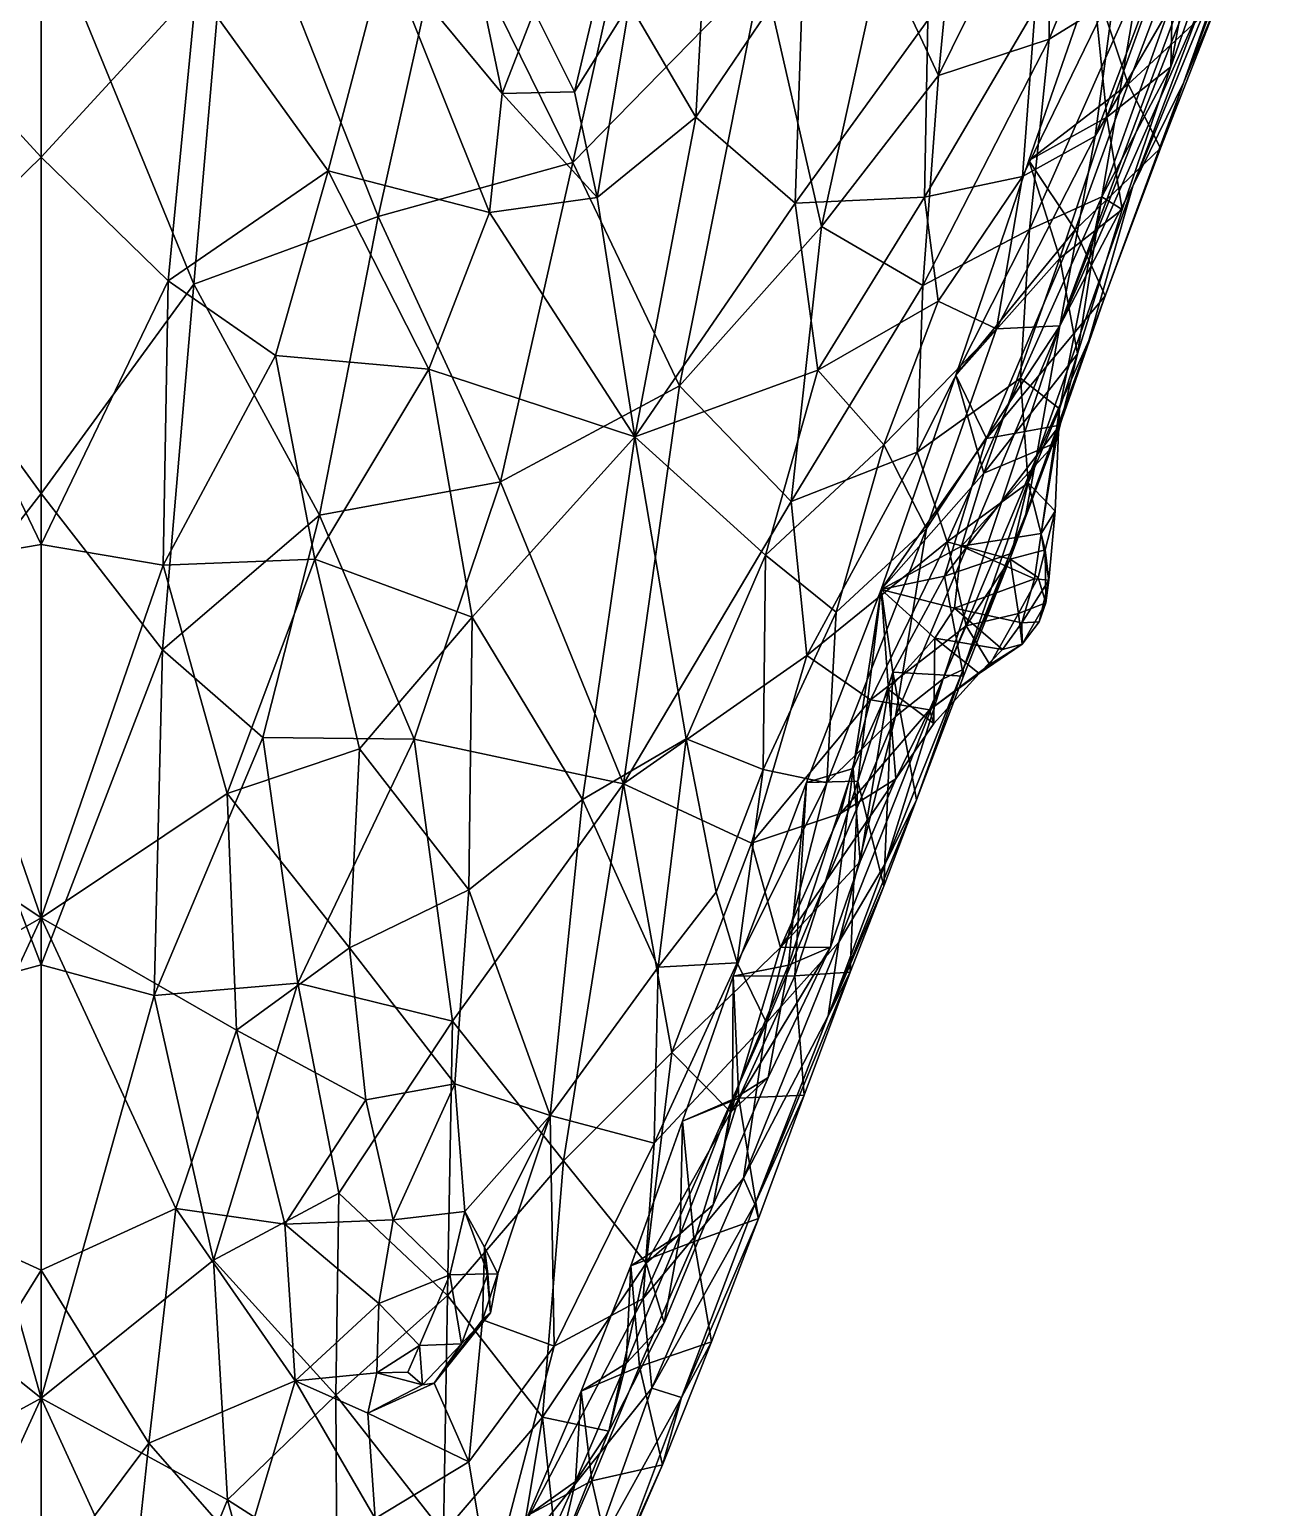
# Model space of a CAD drawing. Extents: x -4.1 to 4.1, y -5.2 to 11.9.
# Drawn here: x -0.008 to 0.82, y -4.695 to -3.7 of the extents above; entities that cross this region are included whole.
import ezdxf

# ---------------------------------------------------------------- set-up
doc = ezdxf.new("R2010")
doc.units = 0
doc.layers.add('HUMPBACK$LWO', color=1, linetype='CONTINUOUS')

msp = doc.modelspace()

# ---------------------------------------------------------------- linework, layer by layer
at = {"layer": 'HUMPBACK$LWO'}
for points in [[(0.67812, -3.70666, 0.85157), (0.7766, -3.46648, 0.85129), (0.6773, -3.58208, 0.91598)], [(0.7766, -3.46648, 0.85129), (0.67812, -3.70666, 0.85157), (0.73794, -3.66986, 0.77293)], [(-0.10444, -3.67224, -0.19242), (0, -3.50607, -0.25812), (0, -3.78607, -0.18686)], [(0, -3.50607, -0.25812), (0.10444, -3.67224, -0.19242), (0, -3.78607, -0.18686)], [(0.44044, -3.75915, -0.08439), (0.39585, -3.68321, -0.11628), (0.45369, -3.5158, -0.17212)], [(0.44044, -3.75915, -0.08439), (0.45369, -3.5158, -0.17212), (0.51294, -3.65226, -0.07623)], [(0.27313, -3.61767, 1.09749), (0.35767, -3.78983, 1.03759), (0.412, -3.54658, 1.08757)], [(0.412, -3.54658, 1.08757), (0.35767, -3.78983, 1.03759), (0.48538, -3.65899, 1.0302)], [(-0.10274, -3.87161, 1.07172), (0, -3.62094, 1.14264), (-0.1284, -3.57742, 1.12848)], [(0, -3.62094, 1.14264), (0.10274, -3.87161, 1.07172), (0.1284, -3.57742, 1.12848)], [(0.1284, -3.57742, 1.12848), (0.10274, -3.87161, 1.07172), (0.2268, -3.82615, 1.05882)], [(0.27313, -3.61767, 1.09749), (0.1284, -3.57742, 1.12848), (0.2268, -3.82615, 1.05882)], [(0.67812, -3.70666, 0.85157), (0.6773, -3.58208, 0.91598), (0.60374, -3.73127, 0.92451)], [(0.60374, -3.73127, 0.92451), (0.6773, -3.58208, 0.91598), (0.61308, -3.63356, 0.95896)], [(0.70917, -3.77192, 0.22349), (0.72257, -3.67098, 0.15898), (0.77643, -3.59372, 0.23572)], [(0.70917, -3.77192, 0.22349), (0.77643, -3.59372, 0.23572), (0.77484, -3.65871, 0.29071)], [(0.76882, -3.7357, 0.47616), (0.80473, -3.63406, 0.44864), (0.81963, -3.59985, 0.50659)], [(0.76882, -3.7357, 0.47616), (0.81963, -3.59985, 0.50659), (0.79164, -3.68145, 0.53129)], [(0.27313, -3.61767, 1.09749), (0.2268, -3.82615, 1.05882), (0.35767, -3.78983, 1.03759)], [(0.77804, -3.61339, 0.55823), (0.70742, -3.66475, 0.57026), (0.73138, -3.7371, 0.55131)], [(0.77804, -3.61339, 0.55823), (0.73138, -3.7371, 0.55131), (0.79164, -3.68145, 0.53129)], [(0, -4.01236, 1.04804), (0, -3.62094, 1.14264), (-0.10274, -3.87161, 1.07172)], [(0, -3.62094, 1.14264), (0, -4.01236, 1.04804), (0.10274, -3.87161, 1.07172)], [(0.61308, -3.63356, 0.95896), (0.56526, -3.64939, 0.98896), (0.60374, -3.73127, 0.92451)], [(0.71693, -3.7593, 0.59642), (0.70742, -3.66475, 0.57026), (0.76207, -3.63511, 0.60124)], [(0.77587, -3.63858, 0.69281), (0.71368, -3.81284, 0.70698), (0.75992, -3.72539, 0.63111)], [(0.77587, -3.63858, 0.69281), (0.73794, -3.66986, 0.77293), (0.71368, -3.81284, 0.70698)], [(0.71693, -3.7593, 0.59642), (0.76207, -3.63511, 0.60124), (0.75992, -3.72539, 0.63111)], [(0.73449, -3.80561, 0.40055), (0.78094, -3.68287, 0.38438), (0.80473, -3.63406, 0.44864)], [(0.76882, -3.7357, 0.47616), (0.73449, -3.80561, 0.40055), (0.80473, -3.63406, 0.44864)], [(0.76207, -3.63511, 0.60124), (0.78832, -3.64541, 0.63358), (0.75992, -3.72539, 0.63111)], [(0.77587, -3.63858, 0.69281), (0.75992, -3.72539, 0.63111), (0.78832, -3.64541, 0.63358)], [(0.19311, -3.79526, -0.13862), (0.10444, -3.67224, -0.19242), (0.23172, -3.64849, -0.18539)], [(0.23172, -3.64849, -0.18539), (0.30166, -3.82343, -0.10589), (0.19311, -3.79526, -0.13862)], [(0.30166, -3.82343, -0.10589), (0.23172, -3.64849, -0.18539), (0.31021, -3.74331, -0.15834)], [(0.31021, -3.74331, -0.15834), (0.23172, -3.64849, -0.18539), (0.29075, -3.64999, -0.20467)], [(0.31021, -3.74331, -0.15834), (0.29075, -3.64999, -0.20467), (0.33176, -3.68781, -0.19474)], [(0.35882, -3.74222, -0.13959), (0.33176, -3.68781, -0.19474), (0.37973, -3.65433, -0.1955)], [(0.42942, -3.93996, 0.96271), (0.48538, -3.65899, 1.0302), (0.35767, -3.78983, 1.03759)], [(0.37973, -3.65433, -0.1955), (0.39585, -3.68321, -0.11628), (0.35882, -3.74222, -0.13959)], [(0.42942, -3.93996, 0.96271), (0.52498, -3.83279, 0.94832), (0.48538, -3.65899, 1.0302)], [(0.44044, -3.75915, -0.08439), (0.51294, -3.65226, -0.07623), (0.50721, -3.8172, -0.00711)], [(0.56526, -3.64939, 0.98896), (0.48538, -3.65899, 1.0302), (0.52498, -3.83279, 0.94832)], [(0.50721, -3.8172, -0.00711), (0.51294, -3.65226, -0.07623), (0.5965, -3.69392, -0.00079)], [(0.56526, -3.64939, 0.98896), (0.52498, -3.83279, 0.94832), (0.60374, -3.73127, 0.92451)], [(0.68536, -3.8996, 0.30333), (0.77484, -3.65871, 0.29071), (0.78127, -3.65563, 0.34277)], [(0.68536, -3.8996, 0.30333), (0.78127, -3.65563, 0.34277), (0.78094, -3.68287, 0.38438)], [(0.68536, -3.8996, 0.30333), (0.70917, -3.77192, 0.22349), (0.77484, -3.65871, 0.29071)], [(0.73138, -3.7371, 0.55131), (0.70742, -3.66475, 0.57026), (0.66442, -3.78829, 0.56645)], [(0.70742, -3.66475, 0.57026), (0.71693, -3.7593, 0.59642), (0.66442, -3.78829, 0.56645)], [(0, -3.78607, -0.18686), (-0.08548, -3.86925, -0.15193), (-0.10444, -3.67224, -0.19242)], [(0.08548, -3.86925, -0.15193), (0, -3.78607, -0.18686), (0.10444, -3.67224, -0.19242)], [(0.08548, -3.86925, -0.15193), (0.10444, -3.67224, -0.19242), (0.19311, -3.79526, -0.13862)], [(0.66024, -3.79924, 0.14068), (0.66872, -3.68641, 0.0783), (0.72257, -3.67098, 0.15898)], [(0.72257, -3.67098, 0.15898), (0.70917, -3.77192, 0.22349), (0.66024, -3.79924, 0.14068)], [(0.67812, -3.70666, 0.85157), (0.66491, -3.83476, 0.78865), (0.73794, -3.66986, 0.77293)], [(0.73794, -3.66986, 0.77293), (0.66491, -3.83476, 0.78865), (0.71368, -3.81284, 0.70698)], [(0.35882, -3.74222, -0.13959), (0.31021, -3.74331, -0.15834), (0.33176, -3.68781, -0.19474)], [(0.37405, -3.81327, -0.10363), (0.35882, -3.74222, -0.13959), (0.39585, -3.68321, -0.11628)], [(0.37405, -3.81327, -0.10363), (0.39585, -3.68321, -0.11628), (0.44044, -3.75915, -0.08439)], [(0.59418, -3.81304, 0.06464), (0.5965, -3.69392, -0.00079), (0.66872, -3.68641, 0.0783)], [(0.59418, -3.81304, 0.06464), (0.66872, -3.68641, 0.0783), (0.66024, -3.79924, 0.14068)], [(0.73449, -3.80561, 0.40055), (0.68536, -3.8996, 0.30333), (0.78094, -3.68287, 0.38438)], [(0.73138, -3.7371, 0.55131), (0.75303, -3.78008, 0.52319), (0.79164, -3.68145, 0.53129)], [(0.79164, -3.68145, 0.53129), (0.75303, -3.78008, 0.52319), (0.76882, -3.7357, 0.47616)], [(0.59418, -3.81304, 0.06464), (0.50721, -3.8172, -0.00711), (0.5965, -3.69392, -0.00079)], [(0.59325, -3.87253, 0.8662), (0.67812, -3.70666, 0.85157), (0.60374, -3.73127, 0.92451)], [(0.67812, -3.70666, 0.85157), (0.59325, -3.87253, 0.8662), (0.66491, -3.83476, 0.78865)], [(0.72726, -3.82147, 0.63372), (0.75992, -3.72539, 0.63111), (0.71368, -3.81284, 0.70698)], [(0.72726, -3.82147, 0.63372), (0.71693, -3.7593, 0.59642), (0.75992, -3.72539, 0.63111)], [(0.60374, -3.73127, 0.92451), (0.52498, -3.83279, 0.94832), (0.59325, -3.87253, 0.8662)], [(0.69558, -3.83508, 0.54549), (0.73138, -3.7371, 0.55131), (0.66442, -3.78829, 0.56645)], [(0.73138, -3.7371, 0.55131), (0.69558, -3.83508, 0.54549), (0.75303, -3.78008, 0.52319)], [(0.76882, -3.7357, 0.47616), (0.71582, -3.87935, 0.51601), (0.70489, -3.90952, 0.44698)], [(0.70489, -3.90952, 0.44698), (0.73449, -3.80561, 0.40055), (0.76882, -3.7357, 0.47616)], [(0.75303, -3.78008, 0.52319), (0.71582, -3.87935, 0.51601), (0.76882, -3.7357, 0.47616)], [(0.30166, -3.82343, -0.10589), (0.31021, -3.74331, -0.15834), (0.37405, -3.81327, -0.10363)], [(0.37405, -3.81327, -0.10363), (0.31021, -3.74331, -0.15834), (0.35882, -3.74222, -0.13959)], [(0.39941, -3.97435, -0.00903), (0.37405, -3.81327, -0.10363), (0.44044, -3.75915, -0.08439)], [(0.39941, -3.97435, -0.00903), (0.44044, -3.75915, -0.08439), (0.50721, -3.8172, -0.00711)], [(0.71693, -3.7593, 0.59642), (0.68535, -3.85402, 0.59879), (0.66442, -3.78829, 0.56645)], [(0.68535, -3.85402, 0.59879), (0.71693, -3.7593, 0.59642), (0.72726, -3.82147, 0.63372)], [(0.70917, -3.77192, 0.22349), (0.68536, -3.8996, 0.30333), (0.64284, -3.90159, 0.1934)], [(0.70917, -3.77192, 0.22349), (0.64284, -3.90159, 0.1934), (0.66024, -3.79924, 0.14068)], [(0, -4.04687, -0.14448), (-0.08548, -3.86925, -0.15193), (0, -3.78607, -0.18686)], [(0.08548, -3.86925, -0.15193), (0, -4.04687, -0.14448), (0, -3.78607, -0.18686)], [(0.61543, -3.93293, 0.56097), (0.69558, -3.83508, 0.54549), (0.66442, -3.78829, 0.56645)], [(0.68535, -3.85402, 0.59879), (0.61543, -3.93293, 0.56097), (0.66442, -3.78829, 0.56645)], [(0.75303, -3.78008, 0.52319), (0.69558, -3.83508, 0.54549), (0.71582, -3.87935, 0.51601)], [(0.15766, -3.9196, -0.12368), (0.08548, -3.86925, -0.15193), (0.19311, -3.79526, -0.13862)], [(0.19311, -3.79526, -0.13862), (0.2609, -3.92873, -0.08409), (0.15766, -3.9196, -0.12368)], [(0.30166, -3.82343, -0.10589), (0.2609, -3.92873, -0.08409), (0.19311, -3.79526, -0.13862)], [(0.30902, -4.0045, 0.9856), (0.35767, -3.78983, 1.03759), (0.2268, -3.82615, 1.05882)], [(0.42942, -3.93996, 0.96271), (0.35767, -3.78983, 1.03759), (0.30902, -4.0045, 0.9856)], [(0.60344, -3.88297, 0.11718), (0.59418, -3.81304, 0.06464), (0.66024, -3.79924, 0.14068)], [(0.66024, -3.79924, 0.14068), (0.64284, -3.90159, 0.1934), (0.60344, -3.88297, 0.11718)], [(0.66944, -3.98868, 0.37927), (0.68536, -3.8996, 0.30333), (0.73449, -3.80561, 0.40055)], [(0.66944, -3.98868, 0.37927), (0.73449, -3.80561, 0.40055), (0.70489, -3.90952, 0.44698)], [(0.39941, -3.97435, -0.00903), (0.30166, -3.82343, -0.10589), (0.37405, -3.81327, -0.10363)], [(0.52257, -3.92943, 0.06106), (0.39941, -3.97435, -0.00903), (0.50721, -3.8172, -0.00711)], [(0.52257, -3.92943, 0.06106), (0.50721, -3.8172, -0.00711), (0.59418, -3.81304, 0.06464)], [(0.60344, -3.88297, 0.11718), (0.52257, -3.92943, 0.06106), (0.59418, -3.81304, 0.06464)], [(0.65895, -3.93496, 0.74335), (0.71368, -3.81284, 0.70698), (0.66491, -3.83476, 0.78865)], [(0.71368, -3.81284, 0.70698), (0.65895, -3.93496, 0.74335), (0.68504, -3.95558, 0.6918)], [(0.71368, -3.81284, 0.70698), (0.68504, -3.95558, 0.6918), (0.69728, -3.91837, 0.63533)], [(0.69728, -3.91837, 0.63533), (0.72726, -3.82147, 0.63372), (0.71368, -3.81284, 0.70698)], [(0.18733, -4.02705, 1.01356), (0.2268, -3.82615, 1.05882), (0.10274, -3.87161, 1.07172)], [(0.18733, -4.02705, 1.01356), (0.30902, -4.0045, 0.9856), (0.2268, -3.82615, 1.05882)], [(0.30166, -3.82343, -0.10589), (0.39941, -3.97435, -0.00903), (0.2609, -3.92873, -0.08409)], [(0.68535, -3.85402, 0.59879), (0.72726, -3.82147, 0.63372), (0.69728, -3.91837, 0.63533)], [(0.50465, -4.01791, 0.87814), (0.52498, -3.83279, 0.94832), (0.42942, -3.93996, 0.96271)], [(0.50465, -4.01791, 0.87814), (0.59325, -3.87253, 0.8662), (0.52498, -3.83279, 0.94832)], [(0.65895, -3.93496, 0.74335), (0.66491, -3.83476, 0.78865), (0.58931, -3.98474, 0.80434)], [(0.58931, -3.98474, 0.80434), (0.66491, -3.83476, 0.78865), (0.59325, -3.87253, 0.8662)], [(0.69558, -3.83508, 0.54549), (0.61543, -3.93293, 0.56097), (0.63609, -3.97537, 0.5453)], [(0.69558, -3.83508, 0.54549), (0.63609, -3.97537, 0.5453), (0.71582, -3.87935, 0.51601)], [(0.63411, -3.99873, 0.59465), (0.61543, -3.93293, 0.56097), (0.68535, -3.85402, 0.59879)], [(0.63411, -3.99873, 0.59465), (0.68535, -3.85402, 0.59879), (0.69728, -3.91837, 0.63533)], [(-0.10274, -3.87161, 1.07172), (-0.08174, -4.1177, 1.00488), (0, -4.01236, 1.04804)], [(0, -4.04687, -0.14448), (-0.08204, -4.06065, -0.1248), (-0.08548, -3.86925, -0.15193)], [(0.08204, -4.06065, -0.1248), (0, -4.04687, -0.14448), (0.08548, -3.86925, -0.15193)], [(0.08174, -4.1177, 1.00488), (0.10274, -3.87161, 1.07172), (0, -4.01236, 1.04804)], [(0.18733, -4.02705, 1.01356), (0.10274, -3.87161, 1.07172), (0.08174, -4.1177, 1.00488)], [(0.15766, -3.9196, -0.12368), (0.08204, -4.06065, -0.1248), (0.08548, -3.86925, -0.15193)], [(0.59325, -3.87253, 0.8662), (0.50465, -4.01791, 0.87814), (0.58931, -3.98474, 0.80434)], [(0.56686, -3.97964, 0.1378), (0.52257, -3.92943, 0.06106), (0.60344, -3.88297, 0.11718)], [(0.60344, -3.88297, 0.11718), (0.64284, -3.90159, 0.1934), (0.56686, -3.97964, 0.1378)], [(0.63609, -3.97537, 0.5453), (0.68541, -3.96639, 0.49764), (0.71582, -3.87935, 0.51601)], [(0.71582, -3.87935, 0.51601), (0.68541, -3.96639, 0.49764), (0.70489, -3.90952, 0.44698)], [(0.64284, -3.90159, 0.1934), (0.59568, -4.03595, 0.22022), (0.56686, -3.97964, 0.1378)], [(0.57486, -4.16259, 0.28317), (0.68536, -3.8996, 0.30333), (0.60674, -4.13726, 0.34335)], [(0.68536, -3.8996, 0.30333), (0.57486, -4.16259, 0.28317), (0.59568, -4.03595, 0.22022)], [(0.64284, -3.90159, 0.1934), (0.68536, -3.8996, 0.30333), (0.59568, -4.03595, 0.22022)], [(0.60674, -4.13726, 0.34335), (0.68536, -3.8996, 0.30333), (0.66944, -3.98868, 0.37927)], [(0.68541, -3.96639, 0.49764), (0.65321, -4.05264, 0.47837), (0.70489, -3.90952, 0.44698)], [(0.70489, -3.90952, 0.44698), (0.65321, -4.05264, 0.47837), (0.66237, -4.02638, 0.42755)], [(0.66237, -4.02638, 0.42755), (0.66944, -3.98868, 0.37927), (0.70489, -3.90952, 0.44698)], [(0.18403, -4.05654, -0.09293), (0.08204, -4.06065, -0.1248), (0.15766, -3.9196, -0.12368)], [(0.15766, -3.9196, -0.12368), (0.2609, -3.92873, -0.08409), (0.18403, -4.05654, -0.09293)], [(0.6827, -3.97844, 0.63978), (0.63411, -3.99873, 0.59465), (0.69728, -3.91837, 0.63533)], [(0.6827, -3.97844, 0.63978), (0.69728, -3.91837, 0.63533), (0.68504, -3.95558, 0.6918)], [(0.2609, -3.92873, -0.08409), (0.28996, -4.09571, -0.03377), (0.18403, -4.05654, -0.09293)], [(0.2609, -3.92873, -0.08409), (0.39941, -3.97435, -0.00903), (0.28996, -4.09571, -0.03377)], [(0.48724, -4.05405, 0.09475), (0.39941, -3.97435, -0.00903), (0.52257, -3.92943, 0.06106)], [(0.48724, -4.05405, 0.09475), (0.52257, -3.92943, 0.06106), (0.56686, -3.97964, 0.1378)], [(0.63609, -3.97537, 0.5453), (0.61543, -3.93293, 0.56097), (0.5652, -4.07712, 0.55615)], [(0.61543, -3.93293, 0.56097), (0.63411, -3.99873, 0.59465), (0.5652, -4.07712, 0.55615)], [(0.60948, -4.04489, 0.75353), (0.65895, -3.93496, 0.74335), (0.58931, -3.98474, 0.80434)], [(0.65895, -3.93496, 0.74335), (0.60948, -4.04489, 0.75353), (0.66409, -4.00532, 0.72355)], [(0.65895, -3.93496, 0.74335), (0.66409, -4.00532, 0.72355), (0.68504, -3.95558, 0.6918)], [(0.39172, -4.2079, 0.86557), (0.42942, -3.93996, 0.96271), (0.30902, -4.0045, 0.9856)], [(0.39172, -4.2079, 0.86557), (0.50465, -4.01791, 0.87814), (0.42942, -3.93996, 0.96271)], [(0.68504, -3.95558, 0.6918), (0.66409, -4.00532, 0.72355), (0.68225, -4.0244, 0.69298)], [(0.68504, -3.95558, 0.6918), (0.68225, -4.0244, 0.69298), (0.67275, -4.03935, 0.64238)], [(0.68504, -3.95558, 0.6918), (0.67275, -4.03935, 0.64238), (0.6827, -3.97844, 0.63978)], [(0.68541, -3.96639, 0.49764), (0.6078, -4.06809, 0.53639), (0.65321, -4.05264, 0.47837)], [(0.68541, -3.96639, 0.49764), (0.63609, -3.97537, 0.5453), (0.6078, -4.06809, 0.53639)], [(0.39941, -3.97435, -0.00903), (0.36411, -4.21832, 0.04812), (0.28996, -4.09571, -0.03377)], [(0.36411, -4.21832, 0.04812), (0.39941, -3.97435, -0.00903), (0.43398, -4.17741, 0.09794)], [(0.43398, -4.17741, 0.09794), (0.39941, -3.97435, -0.00903), (0.48724, -4.05405, 0.09475)], [(0.6078, -4.06809, 0.53639), (0.63609, -3.97537, 0.5453), (0.5652, -4.07712, 0.55615)], [(0.53497, -4.09226, 0.16448), (0.48724, -4.05405, 0.09475), (0.56686, -3.97964, 0.1378)], [(0.50465, -4.01791, 0.87814), (0.51509, -4.12151, 0.80594), (0.58931, -3.98474, 0.80434)], [(0.58931, -3.98474, 0.80434), (0.51509, -4.12151, 0.80594), (0.60948, -4.04489, 0.75353)], [(0.56686, -3.97964, 0.1378), (0.59568, -4.03595, 0.22022), (0.53497, -4.09226, 0.16448)], [(0.61917, -4.0479, 0.58567), (0.6827, -3.97844, 0.63978), (0.67275, -4.03935, 0.64238)], [(0.63411, -3.99873, 0.59465), (0.6827, -3.97844, 0.63978), (0.61917, -4.0479, 0.58567)], [(0.60674, -4.13726, 0.34335), (0.66944, -3.98868, 0.37927), (0.62037, -4.13083, 0.40936)], [(0.62037, -4.13083, 0.40936), (0.66944, -3.98868, 0.37927), (0.66237, -4.02638, 0.42755)], [(0.25094, -4.17784, 0.94394), (0.30902, -4.0045, 0.9856), (0.18733, -4.02705, 1.01356)], [(0.25094, -4.17784, 0.94394), (0.39172, -4.2079, 0.86557), (0.30902, -4.0045, 0.9856)], [(0.63411, -3.99873, 0.59465), (0.61917, -4.0479, 0.58567), (0.5652, -4.07712, 0.55615)], [(0.66409, -4.00532, 0.72355), (0.60948, -4.04489, 0.75353), (0.65201, -4.05668, 0.72605)], [(0.66409, -4.00532, 0.72355), (0.65201, -4.05668, 0.72605), (0.6754, -4.05039, 0.70824)], [(0.68225, -4.0244, 0.69298), (0.66409, -4.00532, 0.72355), (0.6754, -4.05039, 0.70824)], [(0, -4.32969, 0.94631), (0, -4.01236, 1.04804), (-0.08174, -4.1177, 1.00488)], [(0, -4.01236, 1.04804), (0, -4.32969, 0.94631), (0.08174, -4.1177, 1.00488)], [(0.14917, -4.17652, 0.97463), (0.18733, -4.02705, 1.01356), (0.08174, -4.1177, 1.00488)], [(0.14917, -4.17652, 0.97463), (0.25094, -4.17784, 0.94394), (0.18733, -4.02705, 1.01356)], [(0.50465, -4.01791, 0.87814), (0.39172, -4.2079, 0.86557), (0.51509, -4.12151, 0.80594)], [(0.66237, -4.02638, 0.42755), (0.65321, -4.05264, 0.47837), (0.62037, -4.13083, 0.40936)], [(0.678, -4.07082, 0.67163), (0.67275, -4.03935, 0.64238), (0.68225, -4.0244, 0.69298)], [(0.6754, -4.05039, 0.70824), (0.678, -4.07082, 0.67163), (0.68225, -4.0244, 0.69298)], [(0.57486, -4.16259, 0.28317), (0.52848, -4.20704, 0.22474), (0.59568, -4.03595, 0.22022)], [(0.59568, -4.03595, 0.22022), (0.52848, -4.20704, 0.22474), (0.53497, -4.09226, 0.16448)], [(0, -4.29801, -0.10927), (-0.08204, -4.06065, -0.1248), (0, -4.04687, -0.14448)], [(0.08204, -4.06065, -0.1248), (0, -4.29801, -0.10927), (0, -4.04687, -0.14448)], [(0.60948, -4.04489, 0.75353), (0.51509, -4.12151, 0.80594), (0.55796, -4.15126, 0.74477)], [(0.55796, -4.15126, 0.74477), (0.6224, -4.10155, 0.72115), (0.60948, -4.04489, 0.75353)], [(0.65201, -4.05668, 0.72605), (0.60948, -4.04489, 0.75353), (0.6224, -4.10155, 0.72115)], [(0.66831, -4.06993, 0.63321), (0.61917, -4.0479, 0.58567), (0.67275, -4.03935, 0.64238)], [(0.66831, -4.06993, 0.63321), (0.67275, -4.03935, 0.64238), (0.678, -4.07082, 0.67163)], [(0.12509, -4.21428, -0.08962), (0.08204, -4.06065, -0.1248), (0.18403, -4.05654, -0.09293)], [(0.21408, -4.18429, -0.05733), (0.12509, -4.21428, -0.08962), (0.18403, -4.05654, -0.09293)], [(0.18403, -4.05654, -0.09293), (0.28996, -4.09571, -0.03377), (0.21408, -4.18429, -0.05733)], [(0.43398, -4.17741, 0.09794), (0.48724, -4.05405, 0.09475), (0.48577, -4.19819, 0.1622)], [(0.48577, -4.19819, 0.1622), (0.48724, -4.05405, 0.09475), (0.53497, -4.09226, 0.16448)], [(0.61917, -4.0479, 0.58567), (0.61445, -4.08957, 0.58971), (0.5652, -4.07712, 0.55615)], [(0.6078, -4.06809, 0.53639), (0.62057, -4.1354, 0.46851), (0.65321, -4.05264, 0.47837)], [(0.66831, -4.06993, 0.63321), (0.61445, -4.08957, 0.58971), (0.61917, -4.0479, 0.58567)], [(0.65321, -4.05264, 0.47837), (0.62057, -4.1354, 0.46851), (0.62037, -4.13083, 0.40936)], [(0.65201, -4.05668, 0.72605), (0.6224, -4.10155, 0.72115), (0.65746, -4.09326, 0.70527)], [(0.6754, -4.05039, 0.70824), (0.65201, -4.05668, 0.72605), (0.67076, -4.06889, 0.71053)], [(0.67076, -4.06889, 0.71053), (0.65201, -4.05668, 0.72605), (0.65746, -4.09326, 0.70527)], [(0.67076, -4.06889, 0.71053), (0.67588, -4.086, 0.69223), (0.6754, -4.05039, 0.70824)], [(0.67588, -4.086, 0.69223), (0.678, -4.07082, 0.67163), (0.6754, -4.05039, 0.70824)], [(0, -4.29801, -0.10927), (-0.12509, -4.21428, -0.08962), (-0.08204, -4.06065, -0.1248)], [(0.12509, -4.21428, -0.08962), (0, -4.29801, -0.10927), (0.08204, -4.06065, -0.1248)], [(0.57302, -4.13267, 0.52262), (0.6078, -4.06809, 0.53639), (0.5652, -4.07712, 0.55615)], [(0.62057, -4.1354, 0.46851), (0.6078, -4.06809, 0.53639), (0.57302, -4.13267, 0.52262)], [(0.61445, -4.08957, 0.58971), (0.66831, -4.06993, 0.63321), (0.65976, -4.09951, 0.62613)], [(0.65746, -4.09326, 0.70527), (0.67588, -4.086, 0.69223), (0.67076, -4.06889, 0.71053)], [(0.65976, -4.09951, 0.62613), (0.66831, -4.06993, 0.63321), (0.678, -4.07082, 0.67163)], [(0.67133, -4.0989, 0.66621), (0.65976, -4.09951, 0.62613), (0.678, -4.07082, 0.67163)], [(0.67588, -4.086, 0.69223), (0.67133, -4.0989, 0.66621), (0.678, -4.07082, 0.67163)], [(0.51484, -4.20693, 0.5473), (0.5494, -4.2061, 0.53022), (0.5652, -4.07712, 0.55615)], [(0.54619, -4.19755, 0.57238), (0.51484, -4.20693, 0.5473), (0.5652, -4.07712, 0.55615)], [(0.57002, -4.14423, 0.57837), (0.54619, -4.19755, 0.57238), (0.5652, -4.07712, 0.55615)], [(0.5494, -4.2061, 0.53022), (0.57302, -4.13267, 0.52262), (0.5652, -4.07712, 0.55615)], [(0.60116, -4.10977, 0.58894), (0.57002, -4.14423, 0.57837), (0.5652, -4.07712, 0.55615)], [(0.61445, -4.08957, 0.58971), (0.60116, -4.10977, 0.58894), (0.5652, -4.07712, 0.55615)], [(0.66006, -4.11374, 0.66866), (0.67588, -4.086, 0.69223), (0.65746, -4.09326, 0.70527)], [(0.66006, -4.11374, 0.66866), (0.67133, -4.0989, 0.66621), (0.67588, -4.086, 0.69223)], [(0.28996, -4.09571, -0.03377), (0.28774, -4.27905, 0.00775), (0.21408, -4.18429, -0.05733)], [(0.36411, -4.21832, 0.04812), (0.28774, -4.27905, 0.00775), (0.28996, -4.09571, -0.03377)], [(0.48577, -4.19819, 0.1622), (0.53497, -4.09226, 0.16448), (0.52848, -4.20704, 0.22474)], [(0.64687, -4.11752, 0.62599), (0.60116, -4.10977, 0.58894), (0.61445, -4.08957, 0.58971)], [(0.64687, -4.11752, 0.62599), (0.61445, -4.08957, 0.58971), (0.65976, -4.09951, 0.62613)], [(0.65746, -4.09326, 0.70527), (0.6224, -4.10155, 0.72115), (0.63835, -4.12745, 0.68859)], [(0.63835, -4.12745, 0.68859), (0.66006, -4.11374, 0.66866), (0.65746, -4.09326, 0.70527)], [(0.59761, -4.15799, 0.6901), (0.6224, -4.10155, 0.72115), (0.55796, -4.15126, 0.74477)], [(0.59761, -4.15799, 0.6901), (0.63835, -4.12745, 0.68859), (0.6224, -4.10155, 0.72115)], [(0.64687, -4.11752, 0.62599), (0.65976, -4.09951, 0.62613), (0.66006, -4.11374, 0.66866)], [(0.66006, -4.11374, 0.66866), (0.65976, -4.09951, 0.62613), (0.67133, -4.0989, 0.66621)], [(0.60067, -4.1672, 0.62645), (0.57002, -4.14423, 0.57837), (0.60116, -4.10977, 0.58894)], [(0.60067, -4.1672, 0.62645), (0.60116, -4.10977, 0.58894), (0.63106, -4.1335, 0.62758)], [(0.60116, -4.10977, 0.58894), (0.64687, -4.11752, 0.62599), (0.63106, -4.1335, 0.62758)], [(0.63106, -4.1335, 0.62758), (0.64687, -4.11752, 0.62599), (0.66006, -4.11374, 0.66866)], [(0.63835, -4.12745, 0.68859), (0.63106, -4.1335, 0.62758), (0.66006, -4.11374, 0.66866)], [(-0.07607, -4.35017, 0.93209), (0, -4.32969, 0.94631), (-0.08174, -4.1177, 1.00488)], [(0, -4.32969, 0.94631), (0.07607, -4.35017, 0.93209), (0.08174, -4.1177, 1.00488)], [(0.08174, -4.1177, 1.00488), (0.07607, -4.35017, 0.93209), (0.14917, -4.17652, 0.97463)], [(0.51509, -4.12151, 0.80594), (0.39172, -4.2079, 0.86557), (0.47799, -4.2478, 0.7688)], [(0.51509, -4.12151, 0.80594), (0.47799, -4.2478, 0.7688), (0.55796, -4.15126, 0.74477)], [(0.56686, -4.27664, 0.47148), (0.57302, -4.13267, 0.52262), (0.5494, -4.2061, 0.53022)], [(0.57302, -4.13267, 0.52262), (0.56686, -4.27664, 0.47148), (0.58896, -4.21857, 0.45885)], [(0.62037, -4.13083, 0.40936), (0.58896, -4.21857, 0.45885), (0.56797, -4.26123, 0.38659)], [(0.56797, -4.26123, 0.38659), (0.60674, -4.13726, 0.34335), (0.62037, -4.13083, 0.40936)], [(0.62057, -4.1354, 0.46851), (0.57302, -4.13267, 0.52262), (0.58896, -4.21857, 0.45885)], [(0.62057, -4.1354, 0.46851), (0.58896, -4.21857, 0.45885), (0.62037, -4.13083, 0.40936)], [(0.59761, -4.15799, 0.6901), (0.63106, -4.1335, 0.62758), (0.63835, -4.12745, 0.68859)], [(0.60067, -4.1672, 0.62645), (0.63106, -4.1335, 0.62758), (0.59761, -4.15799, 0.6901)], [(0.57486, -4.16259, 0.28317), (0.60674, -4.13726, 0.34335), (0.53669, -4.31426, 0.33673)], [(0.53669, -4.31426, 0.33673), (0.60674, -4.13726, 0.34335), (0.56797, -4.26123, 0.38659)], [(0.55099, -4.26012, 0.61514), (0.54619, -4.19755, 0.57238), (0.57002, -4.14423, 0.57837)], [(0.55099, -4.26012, 0.61514), (0.57002, -4.14423, 0.57837), (0.57501, -4.20453, 0.62423)], [(0.57002, -4.14423, 0.57837), (0.60067, -4.1672, 0.62645), (0.57501, -4.20453, 0.62423)], [(0.55796, -4.15126, 0.74477), (0.47799, -4.2478, 0.7688), (0.53778, -4.22771, 0.70829)], [(0.53778, -4.22771, 0.70829), (0.59761, -4.15799, 0.6901), (0.55796, -4.15126, 0.74477)], [(0.48802, -4.3687, 0.26922), (0.57486, -4.16259, 0.28317), (0.53669, -4.31426, 0.33673)], [(0.57486, -4.16259, 0.28317), (0.48802, -4.3687, 0.26922), (0.52848, -4.20704, 0.22474)], [(0.53778, -4.22771, 0.70829), (0.57501, -4.20453, 0.62423), (0.59761, -4.15799, 0.6901)], [(0.57501, -4.20453, 0.62423), (0.60067, -4.1672, 0.62645), (0.59761, -4.15799, 0.6901)], [(0.14917, -4.17652, 0.97463), (0.07607, -4.35017, 0.93209), (0.17267, -4.34185, 0.91573)], [(0.20756, -4.3182, -0.03321), (0.12509, -4.21428, -0.08962), (0.21408, -4.18429, -0.05733)], [(0.17267, -4.34185, 0.91573), (0.25094, -4.17784, 0.94394), (0.14917, -4.17652, 0.97463)], [(0.27665, -4.36744, 0.86833), (0.25094, -4.17784, 0.94394), (0.17267, -4.34185, 0.91573)], [(0.20756, -4.3182, -0.03321), (0.21408, -4.18429, -0.05733), (0.28774, -4.27905, 0.00775)], [(0.27665, -4.36744, 0.86833), (0.39172, -4.2079, 0.86557), (0.25094, -4.17784, 0.94394)], [(0.36411, -4.21832, 0.04812), (0.43398, -4.17741, 0.09794), (0.41518, -4.33125, 0.1396)], [(0.41518, -4.33125, 0.1396), (0.43398, -4.17741, 0.09794), (0.4541, -4.28073, 0.16245)], [(0.4541, -4.28073, 0.16245), (0.43398, -4.17741, 0.09794), (0.48577, -4.19819, 0.1622)], [(0.4541, -4.28073, 0.16245), (0.48577, -4.19819, 0.1622), (0.46822, -4.32825, 0.20483)], [(0.48577, -4.19819, 0.1622), (0.52848, -4.20704, 0.22474), (0.46822, -4.32825, 0.20483)], [(0.55099, -4.26012, 0.61514), (0.57501, -4.20453, 0.62423), (0.49737, -4.31782, 0.69279)], [(0.49737, -4.31782, 0.69279), (0.57501, -4.20453, 0.62423), (0.53778, -4.22771, 0.70829)], [(0.50281, -4.32982, 0.57111), (0.54619, -4.19755, 0.57238), (0.53112, -4.31771, 0.60581)], [(0.50281, -4.32982, 0.57111), (0.51484, -4.20693, 0.5473), (0.54619, -4.19755, 0.57238)], [(0.5494, -4.2061, 0.53022), (0.50704, -4.33706, 0.51303), (0.54419, -4.33455, 0.48368)], [(0.5494, -4.2061, 0.53022), (0.51484, -4.20693, 0.5473), (0.50704, -4.33706, 0.51303)], [(0.54619, -4.19755, 0.57238), (0.55099, -4.26012, 0.61514), (0.53112, -4.31771, 0.60581)], [(0.56686, -4.27664, 0.47148), (0.5494, -4.2061, 0.53022), (0.54419, -4.33455, 0.48368)], [(0, -4.29801, -0.10927), (-0.13153, -4.37348, -0.05767), (-0.12509, -4.21428, -0.08962)], [(0.13153, -4.37348, -0.05767), (0, -4.29801, -0.10927), (0.12509, -4.21428, -0.08962)], [(0.13153, -4.37348, -0.05767), (0.12509, -4.21428, -0.08962), (0.20756, -4.3182, -0.03321)], [(0.39172, -4.2079, 0.86557), (0.27665, -4.36744, 0.86833), (0.35146, -4.46147, 0.78532)], [(0.4242, -4.38857, 0.75213), (0.39172, -4.2079, 0.86557), (0.35146, -4.46147, 0.78532)], [(0.47799, -4.2478, 0.7688), (0.39172, -4.2079, 0.86557), (0.4242, -4.38857, 0.75213)], [(0.50704, -4.33706, 0.51303), (0.51484, -4.20693, 0.5473), (0.46551, -4.33715, 0.54008)], [(0.51484, -4.20693, 0.5473), (0.50281, -4.32982, 0.57111), (0.46551, -4.33715, 0.54008)], [(0.46822, -4.32825, 0.20483), (0.52848, -4.20704, 0.22474), (0.48802, -4.3687, 0.26922)], [(0.36411, -4.21832, 0.04812), (0.34248, -4.43104, 0.08785), (0.28774, -4.27905, 0.00775)], [(0.34248, -4.43104, 0.08785), (0.36411, -4.21832, 0.04812), (0.41518, -4.33125, 0.1396)], [(0.58896, -4.21857, 0.45885), (0.56686, -4.27664, 0.47148), (0.52946, -4.3638, 0.4042)], [(0.56797, -4.26123, 0.38659), (0.58896, -4.21857, 0.45885), (0.52946, -4.3638, 0.4042)], [(0.53778, -4.22771, 0.70829), (0.47799, -4.2478, 0.7688), (0.49737, -4.31782, 0.69279)], [(0.47799, -4.2478, 0.7688), (0.4242, -4.38857, 0.75213), (0.49737, -4.31782, 0.69279)], [(0.53112, -4.31771, 0.60581), (0.55099, -4.26012, 0.61514), (0.49737, -4.31782, 0.69279)], [(0.56797, -4.26123, 0.38659), (0.52946, -4.3638, 0.4042), (0.53669, -4.31426, 0.33673)], [(0.20756, -4.3182, -0.03321), (0.28774, -4.27905, 0.00775), (0.2783, -4.4097, 0.022)], [(0.2783, -4.4097, 0.022), (0.28774, -4.27905, 0.00775), (0.34248, -4.43104, 0.08785)], [(0.4541, -4.28073, 0.16245), (0.46822, -4.32825, 0.20483), (0.41518, -4.33125, 0.1396)], [(0.56686, -4.27664, 0.47148), (0.54419, -4.33455, 0.48368), (0.52946, -4.3638, 0.4042)], [(0, -4.29801, -0.10927), (-0.09071, -4.49359, -0.04429), (-0.13153, -4.37348, -0.05767)], [(-0.09071, -4.49359, -0.04429), (0, -4.29801, -0.10927), (0, -4.53507, -0.05818)], [(0.09071, -4.49359, -0.04429), (0, -4.29801, -0.10927), (0.13153, -4.37348, -0.05767)], [(0, -4.29801, -0.10927), (0.09071, -4.49359, -0.04429), (0, -4.53507, -0.05818)], [(0.52946, -4.3638, 0.4042), (0.47245, -4.47301, 0.33743), (0.53669, -4.31426, 0.33673)], [(0.53669, -4.31426, 0.33673), (0.47245, -4.47301, 0.33743), (0.48802, -4.3687, 0.26922)], [(0.21843, -4.4205, -0.01379), (0.13153, -4.37348, -0.05767), (0.20756, -4.3182, -0.03321)], [(0.21843, -4.4205, -0.01379), (0.20756, -4.3182, -0.03321), (0.2783, -4.4097, 0.022)], [(0.49737, -4.31782, 0.69279), (0.4242, -4.38857, 0.75213), (0.46407, -4.42867, 0.66521)], [(0.48918, -4.40543, 0.60497), (0.53112, -4.31771, 0.60581), (0.46407, -4.42867, 0.66521)], [(0.46407, -4.42867, 0.66521), (0.53112, -4.31771, 0.60581), (0.49737, -4.31782, 0.69279)], [(0.48918, -4.40543, 0.60497), (0.50281, -4.32982, 0.57111), (0.53112, -4.31771, 0.60581)], [(0, -4.62118, 0.85329), (0, -4.32969, 0.94631), (-0.07607, -4.35017, 0.93209)], [(0, -4.32969, 0.94631), (0, -4.62118, 0.85329), (0.07607, -4.35017, 0.93209)], [(0.41518, -4.33125, 0.1396), (0.41243, -4.44968, 0.19417), (0.34248, -4.43104, 0.08785)], [(0.46822, -4.32825, 0.20483), (0.48802, -4.3687, 0.26922), (0.41243, -4.44968, 0.19417)], [(0.46822, -4.32825, 0.20483), (0.41243, -4.44968, 0.19417), (0.41518, -4.33125, 0.1396)], [(0.50281, -4.32982, 0.57111), (0.46508, -4.42017, 0.56908), (0.46551, -4.33715, 0.54008)], [(0.46508, -4.42017, 0.56908), (0.50281, -4.32982, 0.57111), (0.48918, -4.40543, 0.60497)], [(0.52946, -4.3638, 0.4042), (0.54419, -4.33455, 0.48368), (0.4801, -4.49058, 0.41465)], [(0.54419, -4.33455, 0.48368), (0.51338, -4.41735, 0.48813), (0.4801, -4.49058, 0.41465)], [(0.50704, -4.33706, 0.51303), (0.51338, -4.41735, 0.48813), (0.54419, -4.33455, 0.48368)], [(0.07607, -4.35017, 0.93209), (0.11589, -4.52833, 0.86704), (0.17267, -4.34185, 0.91573)], [(0.17267, -4.34185, 0.91573), (0.11589, -4.52833, 0.86704), (0.20035, -4.48317, 0.85947)], [(0.20035, -4.48317, 0.85947), (0.27665, -4.36744, 0.86833), (0.17267, -4.34185, 0.91573)], [(0.43152, -4.43477, 0.54159), (0.46938, -4.41933, 0.52496), (0.46551, -4.33715, 0.54008)], [(0.46508, -4.42017, 0.56908), (0.43152, -4.43477, 0.54159), (0.46551, -4.33715, 0.54008)], [(0.46938, -4.41933, 0.52496), (0.50704, -4.33706, 0.51303), (0.46551, -4.33715, 0.54008)], [(0.50704, -4.33706, 0.51303), (0.46938, -4.41933, 0.52496), (0.51338, -4.41735, 0.48813)], [(0, -4.62118, 0.85329), (-0.07607, -4.35017, 0.93209), (-0.11589, -4.52833, 0.86704)], [(0.07607, -4.35017, 0.93209), (0, -4.62118, 0.85329), (0.11589, -4.52833, 0.86704)], [(0.52946, -4.3638, 0.4042), (0.4801, -4.49058, 0.41465), (0.47245, -4.47301, 0.33743)], [(0.09071, -4.49359, -0.04429), (0.13153, -4.37348, -0.05767), (0.16391, -4.5041, -0.01408)], [(0.16391, -4.5041, -0.01408), (0.13153, -4.37348, -0.05767), (0.21843, -4.4205, -0.01379)], [(0.27665, -4.36744, 0.86833), (0.20035, -4.48317, 0.85947), (0.27347, -4.55209, 0.79844)], [(0.27665, -4.36744, 0.86833), (0.27347, -4.55209, 0.79844), (0.35146, -4.46147, 0.78532)], [(0.40498, -4.55415, 0.25652), (0.41243, -4.44968, 0.19417), (0.48802, -4.3687, 0.26922)], [(0.40498, -4.55415, 0.25652), (0.48802, -4.3687, 0.26922), (0.47245, -4.47301, 0.33743)], [(0.4242, -4.38857, 0.75213), (0.35146, -4.46147, 0.78532), (0.40696, -4.5302, 0.68309)], [(0.46407, -4.42867, 0.66521), (0.4242, -4.38857, 0.75213), (0.40696, -4.5302, 0.68309)], [(0.21843, -4.4205, -0.01379), (0.2783, -4.4097, 0.022), (0.23673, -4.50108, 0.01251)], [(0.2783, -4.4097, 0.022), (0.28497, -4.49551, 0.0396), (0.23673, -4.50108, 0.01251)], [(0.2783, -4.4097, 0.022), (0.34248, -4.43104, 0.08785), (0.28497, -4.49551, 0.0396)], [(0.46508, -4.42017, 0.56908), (0.48918, -4.40543, 0.60497), (0.45216, -4.49107, 0.61563)], [(0.45216, -4.49107, 0.61563), (0.48918, -4.40543, 0.60497), (0.46407, -4.42867, 0.66521)], [(0.21843, -4.4205, -0.01379), (0.23673, -4.50108, 0.01251), (0.16391, -4.5041, -0.01408)], [(0.42991, -4.51082, 0.56821), (0.46508, -4.42017, 0.56908), (0.45216, -4.49107, 0.61563)], [(0.42991, -4.51082, 0.56821), (0.43152, -4.43477, 0.54159), (0.46508, -4.42017, 0.56908)], [(0.46938, -4.41933, 0.52496), (0.43152, -4.43477, 0.54159), (0.43932, -4.51573, 0.5184)], [(0.46938, -4.41933, 0.52496), (0.43932, -4.51573, 0.5184), (0.48263, -4.50017, 0.49258)], [(0.51338, -4.41735, 0.48813), (0.46938, -4.41933, 0.52496), (0.48263, -4.50017, 0.49258)], [(0.51338, -4.41735, 0.48813), (0.48263, -4.50017, 0.49258), (0.4801, -4.49058, 0.41465)], [(0.28497, -4.49551, 0.0396), (0.34248, -4.43104, 0.08785), (0.29822, -4.51961, 0.05168)], [(0.34506, -4.58608, 0.16509), (0.29696, -4.56833, 0.08956), (0.34248, -4.43104, 0.08785)], [(0.29822, -4.51961, 0.05168), (0.34248, -4.43104, 0.08785), (0.29696, -4.56833, 0.08956)], [(0.34506, -4.58608, 0.16509), (0.34248, -4.43104, 0.08785), (0.41243, -4.44968, 0.19417)], [(0.43932, -4.51573, 0.5184), (0.43152, -4.43477, 0.54159), (0.39661, -4.532, 0.54419)], [(0.43152, -4.43477, 0.54159), (0.42991, -4.51082, 0.56821), (0.39661, -4.532, 0.54419)], [(0.46407, -4.42867, 0.66521), (0.40696, -4.5302, 0.68309), (0.45216, -4.49107, 0.61563)], [(0.34506, -4.58608, 0.16509), (0.41243, -4.44968, 0.19417), (0.40498, -4.55415, 0.25652)], [(0.35146, -4.46147, 0.78532), (0.27347, -4.55209, 0.79844), (0.3372, -4.63403, 0.69971)], [(0.40696, -4.5302, 0.68309), (0.35146, -4.46147, 0.78532), (0.3372, -4.63403, 0.69971)], [(0.40498, -4.55415, 0.25652), (0.47245, -4.47301, 0.33743), (0.41081, -4.61448, 0.3362)], [(0.41081, -4.61448, 0.3362), (0.47245, -4.47301, 0.33743), (0.4801, -4.49058, 0.41465)], [(0.20035, -4.48317, 0.85947), (0.11589, -4.52833, 0.86704), (0.19825, -4.6191, 0.80542)], [(0.19825, -4.6191, 0.80542), (0.27347, -4.55209, 0.79844), (0.20035, -4.48317, 0.85947)], [(-0.07253, -4.65152, -0.00867), (-0.09071, -4.49359, -0.04429), (0, -4.53507, -0.05818)], [(0.09071, -4.49359, -0.04429), (0.07253, -4.65152, -0.00867), (0, -4.53507, -0.05818)], [(0.09071, -4.49359, -0.04429), (0.17087, -4.6095, 0.00987), (0.07253, -4.65152, -0.00867)], [(0.17087, -4.6095, 0.00987), (0.09071, -4.49359, -0.04429), (0.16391, -4.5041, -0.01408)], [(0.41921, -4.57053, 0.60485), (0.45216, -4.49107, 0.61563), (0.40696, -4.5302, 0.68309)], [(0.43077, -4.62074, 0.42592), (0.41081, -4.61448, 0.3362), (0.4801, -4.49058, 0.41465)], [(0.41921, -4.57053, 0.60485), (0.42991, -4.51082, 0.56821), (0.45216, -4.49107, 0.61563)], [(0.43077, -4.62074, 0.42592), (0.4801, -4.49058, 0.41465), (0.48263, -4.50017, 0.49258)], [(0.23673, -4.50108, 0.01251), (0.22721, -4.5574, -0.00209), (0.16391, -4.5041, -0.01408)], [(0.16391, -4.5041, -0.01408), (0.22721, -4.5574, -0.00209), (0.17087, -4.6095, 0.00987)], [(0.23673, -4.50108, 0.01251), (0.27485, -4.53814, 0.00822), (0.22721, -4.5574, -0.00209)], [(0.23673, -4.50108, 0.01251), (0.28497, -4.49551, 0.0396), (0.27485, -4.53814, 0.00822)], [(0.27485, -4.53814, 0.00822), (0.28497, -4.49551, 0.0396), (0.30047, -4.53738, 0.0245)], [(0.28497, -4.49551, 0.0396), (0.29822, -4.51961, 0.05168), (0.30047, -4.53738, 0.0245)], [(0.43077, -4.62074, 0.42592), (0.48263, -4.50017, 0.49258), (0.45098, -4.58332, 0.49748)], [(0.43932, -4.51573, 0.5184), (0.45098, -4.58332, 0.49748), (0.48263, -4.50017, 0.49258)], [(0.42991, -4.51082, 0.56821), (0.39354, -4.59778, 0.56812), (0.39661, -4.532, 0.54419)], [(0.42991, -4.51082, 0.56821), (0.41921, -4.57053, 0.60485), (0.39354, -4.59778, 0.56812)], [(0.29822, -4.51961, 0.05168), (0.29696, -4.56833, 0.08956), (0.30236, -4.56364, 0.03782)], [(0.30715, -4.53761, 0.02947), (0.29822, -4.51961, 0.05168), (0.30236, -4.56364, 0.03782)], [(0.30047, -4.53738, 0.0245), (0.29822, -4.51961, 0.05168), (0.30715, -4.53761, 0.02947)], [(0.40252, -4.59973, 0.53199), (0.43932, -4.51573, 0.5184), (0.39661, -4.532, 0.54419)], [(0.40252, -4.59973, 0.53199), (0.45098, -4.58332, 0.49748), (0.43932, -4.51573, 0.5184)], [(0, -4.62118, 0.85329), (-0.11589, -4.52833, 0.86704), (-0.12537, -4.68956, 0.80212)], [(0.11589, -4.52833, 0.86704), (0, -4.62118, 0.85329), (0.12537, -4.68956, 0.80212)], [(0.11589, -4.52833, 0.86704), (0.12537, -4.68956, 0.80212), (0.19825, -4.6191, 0.80542)], [(0.40696, -4.5302, 0.68309), (0.3372, -4.63403, 0.69971), (0.38189, -4.6433, 0.61147)], [(0.36333, -4.61638, 0.54798), (0.40252, -4.59973, 0.53199), (0.39661, -4.532, 0.54419)], [(0.39354, -4.59778, 0.56812), (0.36333, -4.61638, 0.54798), (0.39661, -4.532, 0.54419)], [(0.40696, -4.5302, 0.68309), (0.38189, -4.6433, 0.61147), (0.41921, -4.57053, 0.60485)], [(-0.07253, -4.65152, -0.00867), (0, -4.53507, -0.05818), (0, -4.74841, 0.01509)], [(0, -4.53507, -0.05818), (0.07253, -4.65152, -0.00867), (0, -4.74841, 0.01509)], [(0.25458, -4.58563, 0.00316), (0.22721, -4.5574, -0.00209), (0.27485, -4.53814, 0.00822)], [(0.27485, -4.53814, 0.00822), (0.28269, -4.58469, 0.01901), (0.25458, -4.58563, 0.00316)], [(0.30047, -4.53738, 0.0245), (0.28269, -4.58469, 0.01901), (0.27485, -4.53814, 0.00822)], [(0.30236, -4.56364, 0.03782), (0.28269, -4.58469, 0.01901), (0.30047, -4.53738, 0.0245)], [(0.30715, -4.53761, 0.02947), (0.30236, -4.56364, 0.03782), (0.30047, -4.53738, 0.0245)], [(0.27074, -4.71184, 0.71904), (0.27347, -4.55209, 0.79844), (0.19825, -4.6191, 0.80542)], [(0.27074, -4.71184, 0.71904), (0.3372, -4.63403, 0.69971), (0.27347, -4.55209, 0.79844)], [(0.30217, -4.75036, 0.22848), (0.34506, -4.58608, 0.16509), (0.40498, -4.55415, 0.25652)], [(0.30217, -4.75036, 0.22848), (0.40498, -4.55415, 0.25652), (0.41081, -4.61448, 0.3362)], [(0.22589, -4.60412, 0.00416), (0.17087, -4.6095, 0.00987), (0.22721, -4.5574, -0.00209)], [(0.22589, -4.60412, 0.00416), (0.22721, -4.5574, -0.00209), (0.25458, -4.58563, 0.00316)], [(0.30236, -4.56364, 0.03782), (0.26434, -4.61115, 0.05704), (0.28269, -4.58469, 0.01901)], [(0.30236, -4.56364, 0.03782), (0.29696, -4.56833, 0.08956), (0.26434, -4.61115, 0.05704)], [(0.28782, -4.66405, 0.11885), (0.26434, -4.61115, 0.05704), (0.29696, -4.56833, 0.08956)], [(0.28782, -4.66405, 0.11885), (0.29696, -4.56833, 0.08956), (0.34506, -4.58608, 0.16509)], [(0.39354, -4.59778, 0.56812), (0.41921, -4.57053, 0.60485), (0.38189, -4.6433, 0.61147)], [(0.45098, -4.58332, 0.49748), (0.40252, -4.59973, 0.53199), (0.41797, -4.66596, 0.50167)], [(0.45098, -4.58332, 0.49748), (0.41797, -4.66596, 0.50167), (0.43077, -4.62074, 0.42592)], [(0.24669, -4.60364, 0.00216), (0.22589, -4.60412, 0.00416), (0.25458, -4.58563, 0.00316)], [(0.25458, -4.58563, 0.00316), (0.25647, -4.61207, 0.01648), (0.24669, -4.60364, 0.00216)], [(0.28269, -4.58469, 0.01901), (0.25647, -4.61207, 0.01648), (0.25458, -4.58563, 0.00316)], [(0.28269, -4.58469, 0.01901), (0.26434, -4.61115, 0.05704), (0.25647, -4.61207, 0.01648)], [(0.30217, -4.75036, 0.22848), (0.28782, -4.66405, 0.11885), (0.34506, -4.58608, 0.16509)], [(0.25647, -4.61207, 0.01648), (0.22589, -4.60412, 0.00416), (0.24669, -4.60364, 0.00216)], [(0.35946, -4.67722, 0.56716), (0.39354, -4.59778, 0.56812), (0.38189, -4.6433, 0.61147)], [(0.35946, -4.67722, 0.56716), (0.36333, -4.61638, 0.54798), (0.39354, -4.59778, 0.56812)], [(0.40252, -4.59973, 0.53199), (0.36333, -4.61638, 0.54798), (0.37041, -4.67681, 0.53606)], [(0.40252, -4.59973, 0.53199), (0.37041, -4.67681, 0.53606), (0.41797, -4.66596, 0.50167)], [(0.13651, -4.72476, 0.04813), (0.07253, -4.65152, -0.00867), (0.17087, -4.6095, 0.00987)], [(0.17087, -4.6095, 0.00987), (0.22466, -4.70208, 0.09823), (0.13651, -4.72476, 0.04813)], [(0.21986, -4.63131, 0.0521), (0.17087, -4.6095, 0.00987), (0.22589, -4.60412, 0.00416)], [(0.22466, -4.70208, 0.09823), (0.17087, -4.6095, 0.00987), (0.21986, -4.63131, 0.0521)], [(0.21986, -4.63131, 0.0521), (0.22589, -4.60412, 0.00416), (0.25647, -4.61207, 0.01648)], [(0.28782, -4.66405, 0.11885), (0.21986, -4.63131, 0.0521), (0.26434, -4.61115, 0.05704)], [(0.26434, -4.61115, 0.05704), (0.21986, -4.63131, 0.0521), (0.25647, -4.61207, 0.01648)], [(0, -4.62118, 0.85329), (-0.12537, -4.68956, 0.80212), (-0.08103, -4.79815, 0.7691)], [(0, -4.84385, 0.76248), (0, -4.62118, 0.85329), (-0.08103, -4.79815, 0.7691)], [(0.12537, -4.68956, 0.80212), (0, -4.62118, 0.85329), (0.08103, -4.79815, 0.7691)], [(0, -4.62118, 0.85329), (0, -4.84385, 0.76248), (0.08103, -4.79815, 0.7691)], [(0.19825, -4.6191, 0.80542), (0.12537, -4.68956, 0.80212), (0.19889, -4.73673, 0.75318)], [(0.19889, -4.73673, 0.75318), (0.27074, -4.71184, 0.71904), (0.19825, -4.6191, 0.80542)], [(0.36793, -4.73388, 0.35975), (0.30217, -4.75036, 0.22848), (0.41081, -4.61448, 0.3362)], [(0.37041, -4.67681, 0.53606), (0.36333, -4.61638, 0.54798), (0.32766, -4.69978, 0.55101)], [(0.36333, -4.61638, 0.54798), (0.35946, -4.67722, 0.56716), (0.32766, -4.69978, 0.55101)], [(0.36793, -4.73388, 0.35975), (0.41081, -4.61448, 0.3362), (0.43077, -4.62074, 0.42592)], [(0.39244, -4.72298, 0.44671), (0.36793, -4.73388, 0.35975), (0.43077, -4.62074, 0.42592)], [(0.39244, -4.72298, 0.44671), (0.43077, -4.62074, 0.42592), (0.41797, -4.66596, 0.50167)], [(0.22466, -4.70208, 0.09823), (0.21986, -4.63131, 0.0521), (0.28782, -4.66405, 0.11885)], [(0.27074, -4.71184, 0.71904), (0.30956, -4.80191, 0.60064), (0.3372, -4.63403, 0.69971)], [(0.30956, -4.80191, 0.60064), (0.34731, -4.72883, 0.59481), (0.3372, -4.63403, 0.69971)], [(0.34731, -4.72883, 0.59481), (0.38189, -4.6433, 0.61147), (0.3372, -4.63403, 0.69971)], [(0.34731, -4.72883, 0.59481), (0.35946, -4.67722, 0.56716), (0.38189, -4.6433, 0.61147)], [(0, -4.74841, 0.01509), (-0.05631, -4.80224, 0.04708), (-0.07253, -4.65152, -0.00867)], [(0.05631, -4.80224, 0.04708), (0, -4.74841, 0.01509), (0.07253, -4.65152, -0.00867)], [(0.05631, -4.80224, 0.04708), (0.07253, -4.65152, -0.00867), (0.13651, -4.72476, 0.04813)], [(0.30217, -4.75036, 0.22848), (0.22466, -4.70208, 0.09823), (0.28782, -4.66405, 0.11885)], [(0.37041, -4.67681, 0.53606), (0.38525, -4.74129, 0.50192), (0.41797, -4.66596, 0.50167)], [(0.41797, -4.66596, 0.50167), (0.38525, -4.74129, 0.50192), (0.39244, -4.72298, 0.44671)], [(0.35946, -4.67722, 0.56716), (0.32133, -4.76244, 0.56456), (0.32766, -4.69978, 0.55101)], [(0.32133, -4.76244, 0.56456), (0.35946, -4.67722, 0.56716), (0.34731, -4.72883, 0.59481)], [(0.33426, -4.75934, 0.53439), (0.37041, -4.67681, 0.53606), (0.32766, -4.69978, 0.55101)], [(0.37041, -4.67681, 0.53606), (0.33426, -4.75934, 0.53439), (0.38525, -4.74129, 0.50192)], [(0.12537, -4.68956, 0.80212), (0.08103, -4.79815, 0.7691), (0.16451, -4.83139, 0.7205)], [(0.19889, -4.73673, 0.75318), (0.12537, -4.68956, 0.80212), (0.16451, -4.83139, 0.7205)]]:
    msp.add_3dface(points, dxfattribs=at)

doc.saveas('drawing.dxf')
